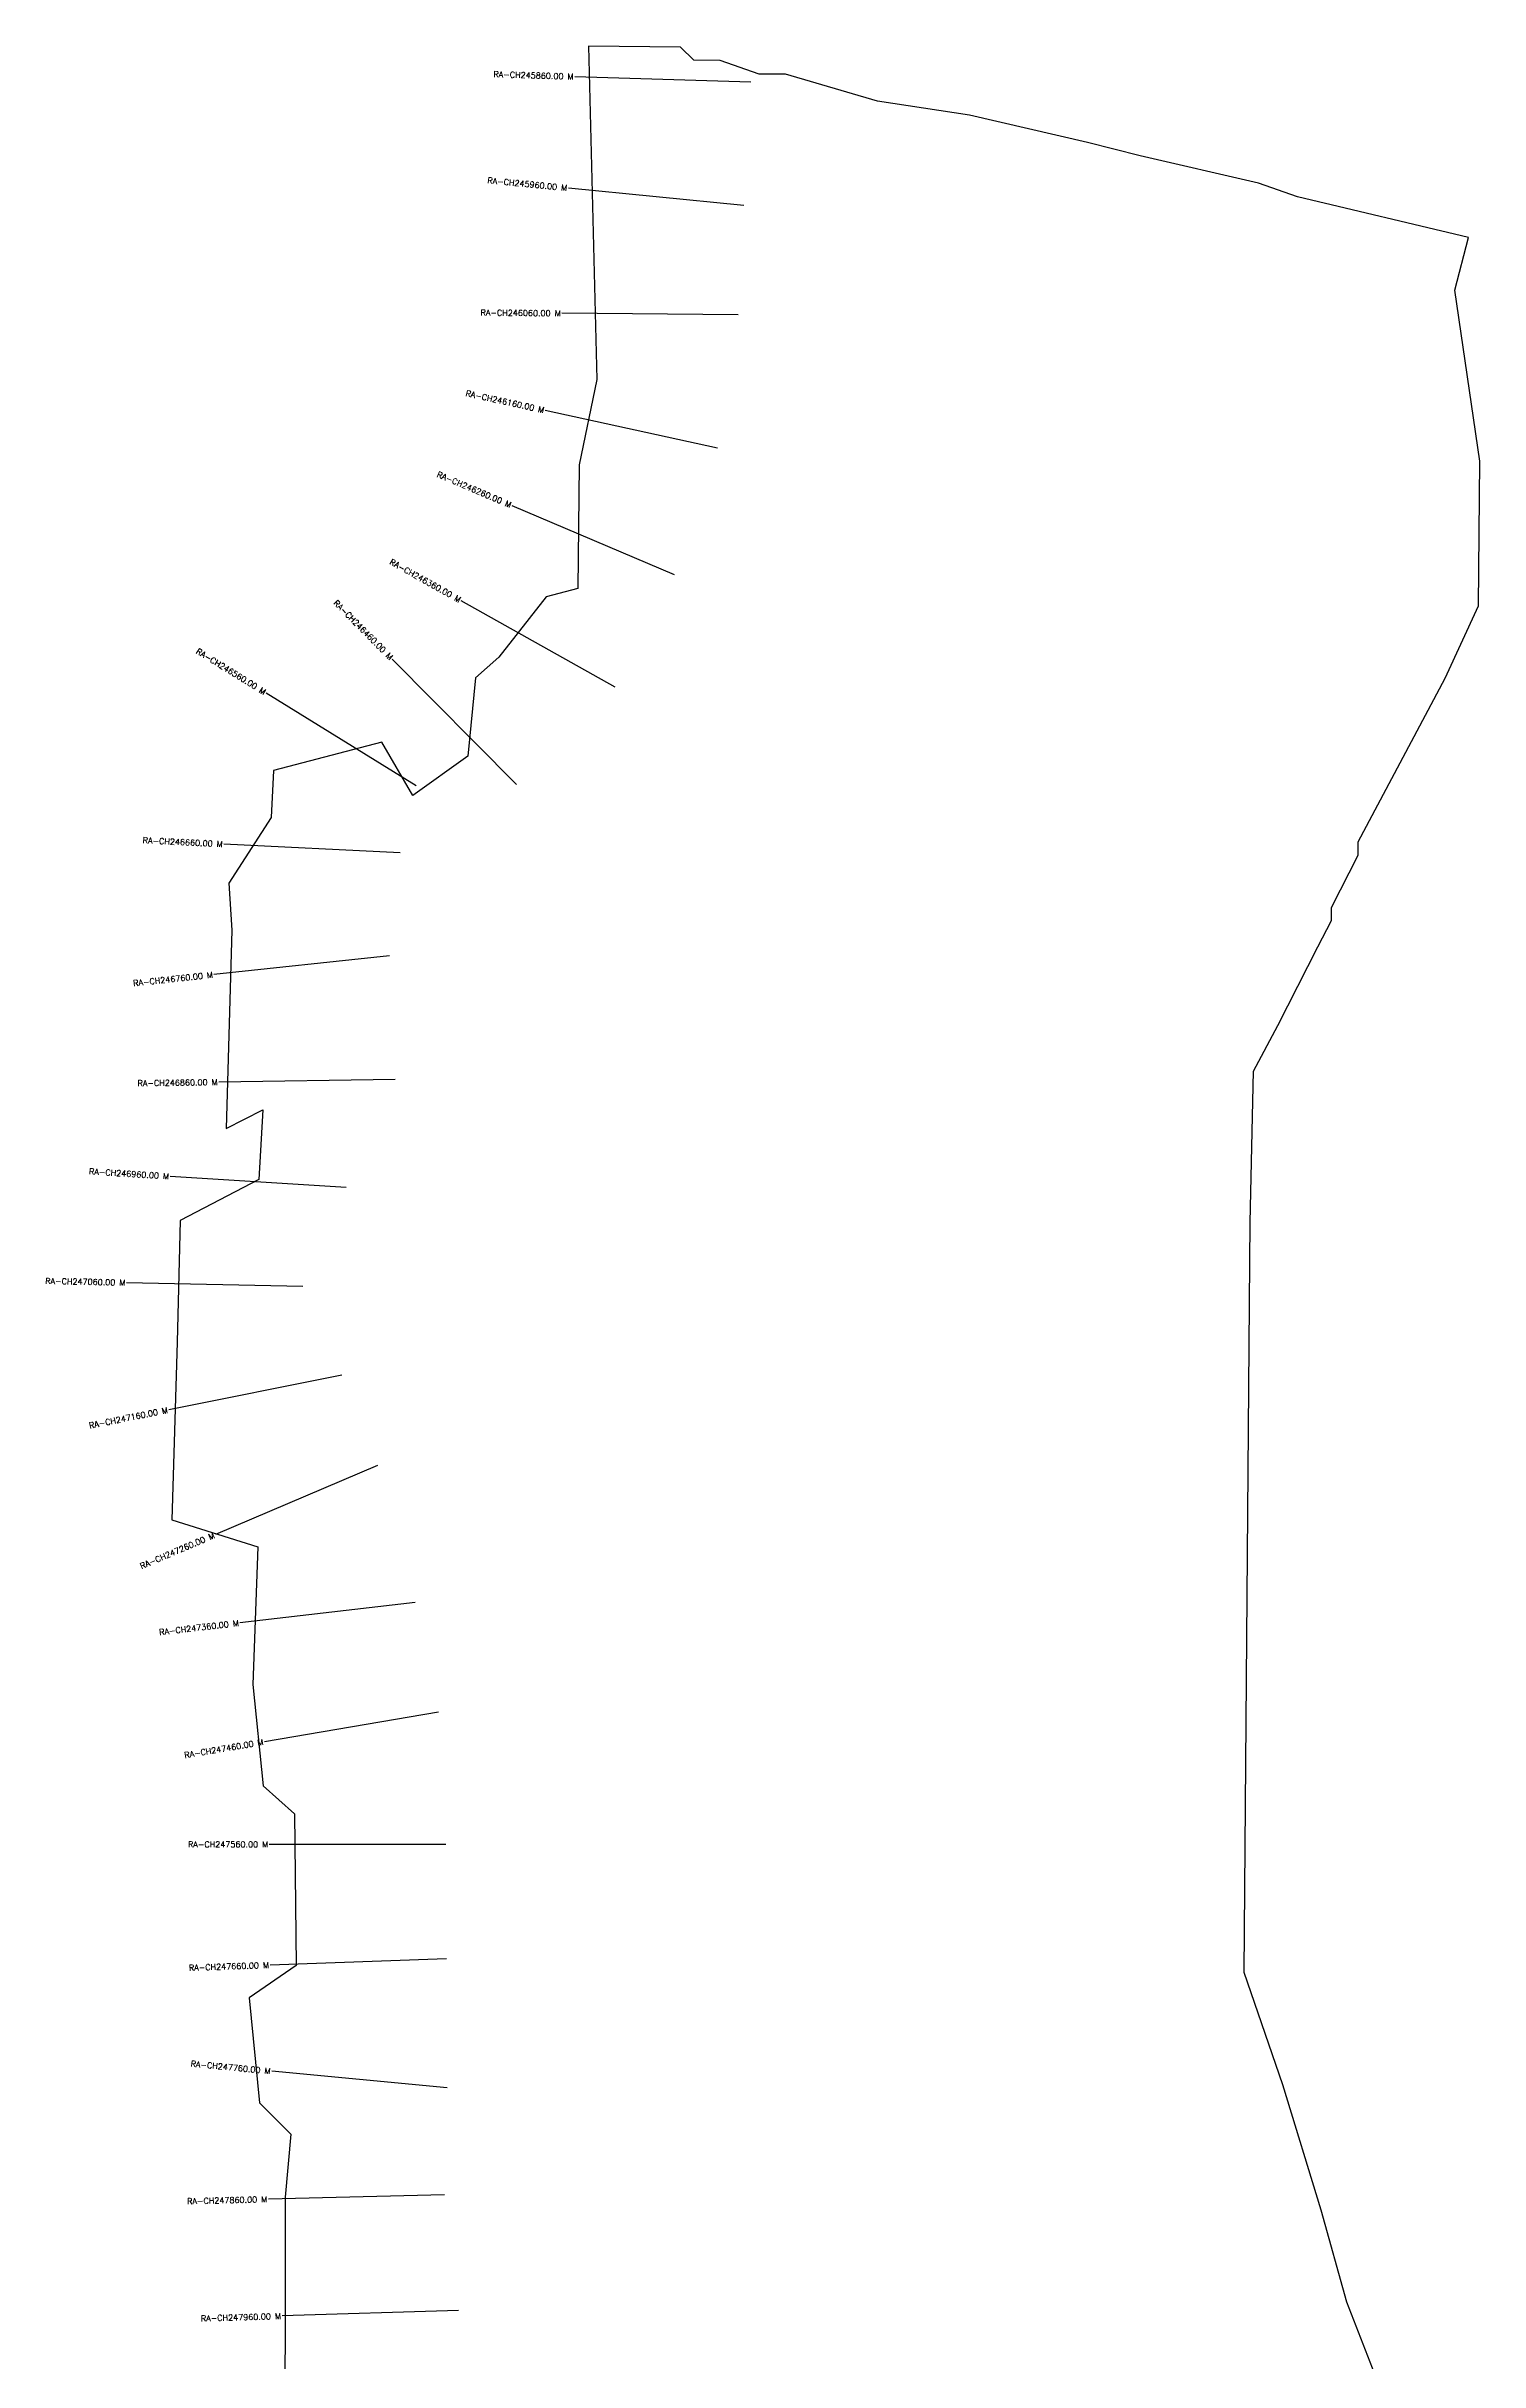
# Model space of a CAD drawing. Header units: metres. Extents: x 277539 to 279534, y 2042716 to 2046580.
# Drawn here: x 278224 to 279443, y 2044612 to 2046580 of the extents above; entities that cross this region are included whole.
import ezdxf
from ezdxf.enums import TextEntityAlignment as Align

# ---------------------------------------------------------------- set-up
doc = ezdxf.new("R2010")
doc.units = ezdxf.units.M
for name, color, linetype in [('CS', 134, 'Continuous'), ('CSMark', 6, 'Continuous'), ('VILLAGE BOUNDRY', 10, 'Continuous')]:
    doc.layers.add(name, color=color, linetype=linetype)
doc.styles.get("Standard").update_dxf_attribs({"font": 'simplex.shx'})

msp = doc.modelspace()

# ---------------------------------------------------------------- linework, layer by layer
at = {"layer": 'CS'}
for p, q in [((278823.6, 2046549.8), (278673.7, 2046554.3)), ((278817.6, 2046444.9), (278668.3, 2046459.6)), ((278812.8, 2046351.9), (278662.8, 2046353.2)), ((278795.2, 2046238.6), (278648.6, 2046270.6)), ((278758.6, 2046130.9), (278620.6, 2046189.6)), ((278708.1, 2046035.4), (278577.2, 2046108.7)), ((278624.1, 2045952.5), (278518.6, 2046059.1)), ((278538.9, 2045951.4), (278411.3, 2046030.3)), ((278525.2, 2045894.4), (278375.4, 2045901.9)), ((278516.1, 2045806.9), (278366.9, 2045791)), ((278521.1, 2045701.7), (278371.1, 2045699.6)), ((278479.4, 2045610.1), (278329.7, 2045619.5)), ((278442.6, 2045525.8), (278292.6, 2045529.1)), ((278475.7, 2045450.5), (278328.6, 2045421.1)), ((278506, 2045373.8), (278368.1, 2045315)), ((278538, 2045257.3), (278389, 2045239.9)), ((278557.9, 2045163.9), (278410, 2045138.8)), ((278564, 2045051.6), (278414, 2045051.6)), ((278564.7, 2044954.2), (278414.7, 2044949)), ((278565.3, 2044844.6), (278416, 2044858.7)), ((278563.1, 2044753.6), (278413.2, 2044749.9)), ((278574.8, 2044655.2), (278424.9, 2044650.7))]:
    msp.add_line(p, q, dxfattribs=at)
at = {"layer": 'VILLAGE BOUNDRY'}
msp.add_lwpolyline([(279374.1, 2044550.1), (279330.2, 2044662.3), (279308.5, 2044740.7), (279275.8, 2044847.3), (279243, 2044942.6), (279247.8, 2045546.6), (279248, 2045580.2), (279251, 2045709), (279271.7, 2045747.8), (279305.8, 2045814.6), (279317.2, 2045836.9), (279317.3, 2045848.1), (279340, 2045892.6), (279340.1, 2045903.8), (279413.9, 2046043.1), (279442.3, 2046104.4), (279443.3, 2046227.4), (279422.1, 2046373), (279433.7, 2046417.6), (279288.5, 2046452.3), (279255.1, 2046463.8), (279154.6, 2046487), (279109.9, 2046498.5), (279009.4, 2046521.7), (278931.2, 2046533.5), (278853.1, 2046556.5), (278830.7, 2046556.6), (278797.3, 2046568.1), (278774.9, 2046568.3), (278763.8, 2046579.5), (278685.5, 2046580.2), (278692.6, 2046296.8), (278677.6, 2046224.4), (278676.4, 2046119.3), (278649.5, 2046112.2), (278609.3, 2046060.9), (278589.3, 2046043.3), (278582.9, 2045976.8), (278535.9, 2045943.3), (278509.6, 2045988.7), (278417.5, 2045964.6), (278415.6, 2045924.7), (278379.6, 2045868.8), (278382, 2045828.8), (278377.2, 2045660.1), (278408.5, 2045676), (278405, 2045616.8), (278338.2, 2045582), (278335.5, 2045478.4), (278331, 2045327.4), (278404.2, 2045304.4), (278400, 2045187.5), (278408.9, 2045101.5), (278435.4, 2045077.5), (278436.8, 2044948.6), (278396.9, 2044921), (278405.7, 2044832), (278432.3, 2044805.1), (278427.4, 2044751.8), (278427.1, 2044483.8)], dxfattribs=at)

# ---------------------------------------------------------------- texts
at = {"layer": 'CSMark'}
for s, rotation, p in [('RA-CH245860.00 M', 358.2669, (278672.7, 2046554.4)), ('RA-CH245960.00 M', 354.4014, (278667.3, 2046459.7)), ('RA-CH246060.00 M', 359.5219, (278661.8, 2046353.2)), ('RA-CH246160.00 M', 347.6697, (278647.7, 2046270.8)), ('RA-CH246260.00 M', 336.9773, (278619.6, 2046190)), ('RA-CH246360.00 M', 330.7383, (278576.4, 2046109.2)), ('RA-CH246460.00 M', 314.712, (278517.9, 2046059.8)), ('RA-CH246560.00 M', 328.2805, (278410.4, 2046030.8)), ('RA-CH246660.00 M', 357.1475, (278374.4, 2045901.9)), ('RA-CH246760.00 M', 6.1172, (278366, 2045790.9)), ('RA-CH246860.00 M', 0.803, (278370.1, 2045699.6)), ('RA-CH246960.00 M', 356.4168, (278328.7, 2045619.5)), ('RA-CH247060.00 M', 358.7437, (278291.6, 2045529.1)), ('RA-CH247160.00 M', 11.3153, (278327.6, 2045420.9)), ('RA-CH247260.00 M', 23.098, (278367.1, 2045314.6)), ('RA-CH247360.00 M', 6.6428, (278388, 2045239.8)), ('RA-CH247460.00 M', 9.633, (278409, 2045138.7)), ('RA-CH247660.00 M', 1.9939, (278413.7, 2044949)), ('RA-CH247760.00 M', 354.5741, (278415, 2044858.8)), ('RA-CH247860.00 M', 1.3931, (278412.2, 2044749.9)), ('RA-CH247960.00 M', 1.7489, (278423.9, 2044650.6))]:
    msp.add_text(s, height=5, rotation=rotation, dxfattribs=at).set_placement(p, align=Align.MIDDLE_RIGHT)
msp.add_text('RA-CH247560.00 M', height=5, dxfattribs=at).set_placement((278413, 2045051.6), align=Align.MIDDLE_RIGHT)

doc.saveas('drawing.dxf')
